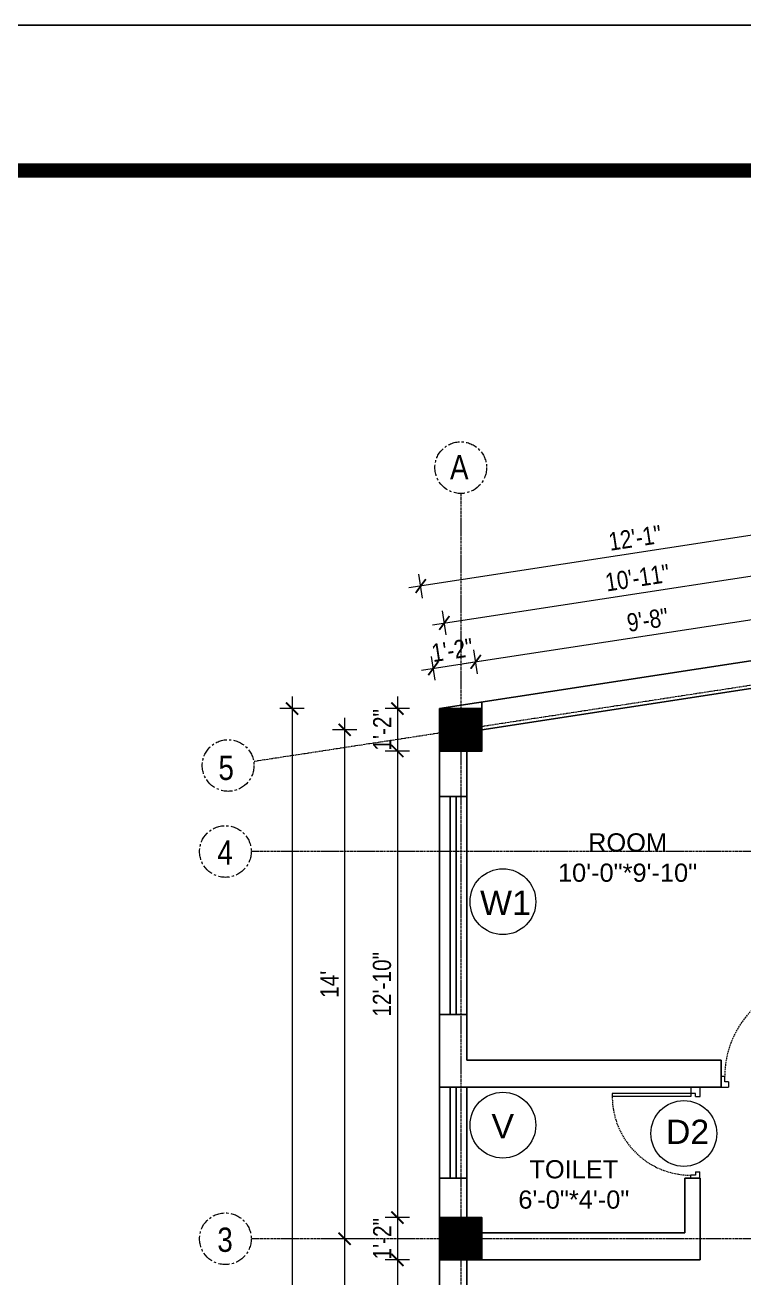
# Model space of a CAD drawing. Header units: inches. Extents: x -10117506 to -5032697, y -6529230 to -3254494.
# Drawn here: x -5047905.9 to -5047668.5, y -3260213.4 to -3259799.8 of the extents above; entities that cross this region are included whole.
import ezdxf

# ---------------------------------------------------------------- set-up
doc = ezdxf.new("R2010")
doc.units = ezdxf.units.IN
doc.header["$LTSCALE"] = 2
doc.header["$MEASUREMENT"] = 0
doc.header["$PDMODE"] = 34
doc.linetypes.add('CENTER', pattern=[2, 1.25, -0.25, 0.25, -0.25])
doc.linetypes.add('HIDDEN', pattern=[0.375, 0.25, -0.125])
doc.layers.get('0').update_dxf_attribs({"linetype": 'CONTINUOUS'})
doc.layers.get('DEFPOINTS').update_dxf_attribs({"color": 141, "linetype": 'CONTINUOUS'})
doc.layers.add('A-Hatch', color=7, linetype='CONTINUOUS')
for name, color, linetype, lineweight in [('Annotate-Lite.w', 177, 'CONTINUOUS', 9), ('Annotations-Bold.w', 177, 'CONTINUOUS', 13), ('DIM 1-100', 4, 'CONTINUOUS', 13), ('Door-Window.w', 4, 'CONTINUOUS', 15), ('TEXT', 181, 'CONTINUOUS', 25)]:
    doc.layers.add(name, color=color, linetype=linetype, lineweight=lineweight)
doc.styles.add('ARAIL', font='ARIALN.TTF')
doc.styles.add('arial.', font='arial.ttf')
doc.styles.add('gaurav', font='arial.ttf')
doc.styles.get("Standard").update_dxf_attribs({"font": 'ARIALN.TTF'})
doc.dimstyles.new('1 by 96', dxfattribs={"dimtxt": 6, "dimasz": 4, "dimexe": 4, "dimexo": 4, "dimgap": 2, "dimtad": 1, "dimdec": 0, "dimzin": 0, "dimdsep": 46, "dimlunit": 4, "dimtxsty": 'Standard', "dimblk": 'ARCHTICK', "dimcen": 0, "dimdle": 4, "dimadec": 0, "dimazin": 0, "dimtfac": 1, "dimtdec": 0, "dimtix": 1, "dimtofl": 0, "dimtmove": 1, "dimatfit": 3, "dimldrblk": 'ARCHTICK', "dimfxl": 4, "dimfxlon": 1, "dimtolj": 1, "dimtzin": 0, "dimlwd": -1, "dimlwe": -1, "dimarcsym": 0})
pattern_1 = [(45, (43663.67672, -1619.9974), (-0.0883883476483, 0.0883883476483), [])]

# ---------------------------------------------------------------- blocks, each defined once
blk = doc.blocks.new('3-0')
at = {"ltscale": 3}
for p, q in [((11063.05, 10097.68), (11065.97, 10099.9)), ((11065.25, 10097.81), (11066.71, 10098.92)), ((11065.99, 10096.84), (11065.25, 10097.81)), ((11065.97, 10099.9), (11066.71, 10098.92)), ((11063.05, 10097.68), (11064.53, 10095.73)), ((11065.99, 10096.84), (11064.53, 10095.73)), ((11085.5, 10074.13), (11110.32, 10092.96)), ((11086.24, 10073.15), (11111.05, 10091.97)), ((11111.05, 10091.97), (11110.32, 10092.96)), ((11084.04, 10073.02), (11082.57, 10071.91)), ((11084.04, 10073.02), (11084.78, 10072.04)), ((11084.78, 10072.04), (11086.24, 10073.15)), ((11086.24, 10073.15), (11085.5, 10074.13)), ((11087.72, 10071.2), (11086.24, 10073.15)), ((11082.57, 10071.91), (11084.79, 10068.98)), ((11084.79, 10068.98), (11087.72, 10071.2))]:
    blk.add_line(p, q, dxfattribs=at)
at = {"layer": 'Door-Window.w', "color": 9, "linetype": 'HIDDEN', "lineweight": 18}
blk.add_arc((11085.5, 10074.13), 31.16, 37.1906, 127.1465, dxfattribs=at)
blk = doc.blocks.new('_ArchTick')
at = {"color": 0, "linetype": 'ByBlock', "const_width": 0.15}
blk.add_lwpolyline([(-0.5, -0.5), (0.5, 0.5)], dxfattribs=at)
blk = doc.blocks.new('*D278')
at = {"layer": 'DEFPOINTS', "color": 0, "transparency": 16777216}
for p in [(-5047757.08, -3260010.02), (-5047769.04, -3260025.47), (-5047755.04, -3260023.32)]:
    blk.add_point(p, dxfattribs=at)
at = {"layer": 'DIM 1-100', "color": 0, "transparency": 16777216}
for p, q in [((-5047770.47, -3260016.12), (-5047771.68, -3260008.21)), ((-5047756.47, -3260013.97), (-5047757.68, -3260006.06)), ((-5047775.03, -3260012.77), (-5047753.12, -3260009.41))]:
    blk.add_line(p, q, dxfattribs=at)
at = {"layer": 'DIM 1-100', "color": 0, "transparency": 16777216, "xscale": 4, "yscale": 4, "zscale": 4}
for p, rotation in [((-5047757.08, -3260010.02), 8.714742016929995), ((-5047771.08, -3260012.16), 188.71474201693)]:
    blk.add_blockref('_ArchTick', p, dxfattribs=dict(at, rotation=rotation))
at = {"layer": 'DIM 1-100', "color": 0, "transparency": 16777216, "insert": (-5047764.84, -3260006.13), "char_height": 6, "attachment_point": 5, "rotation": 8.7147}
blk.add_mtext('\\A1;1\'-2"', dxfattribs=at)
blk = doc.blocks.new('*D279')
at = {"layer": 'DEFPOINTS', "color": 0, "ltscale": 0.5, "transparency": 16777216}
for p in [(-5047642.08, -3259992.39), (-5047640.04, -3260005.69), (-5047755.04, -3260023.32)]:
    blk.add_point(p, dxfattribs=at)
at = {"layer": 'DIM 1-100', "color": 0, "ltscale": 0.5, "transparency": 16777216}
for p, q in [((-5047641.47, -3259996.34), (-5047642.68, -3259988.43)), ((-5047761.03, -3260010.62), (-5047638.12, -3259991.78)), ((-5047756.47, -3260013.97), (-5047757.68, -3260006.06))]:
    blk.add_line(p, q, dxfattribs=at)
at = {"layer": 'DIM 1-100', "color": 0, "ltscale": 0.5, "transparency": 16777216, "xscale": 4, "yscale": 4, "zscale": 4}
for p, rotation in [((-5047642.08, -3259992.39), 8.714742010876469), ((-5047757.08, -3260010.02), 188.7147420108764)]:
    blk.add_blockref('_ArchTick', p, dxfattribs=dict(at, rotation=rotation))
at = {"layer": 'DIM 1-100', "color": 0, "ltscale": 0.5, "transparency": 16777216, "insert": (-5047700.34, -3259996.2), "char_height": 6, "attachment_point": 5, "rotation": 8.7147}
blk.add_mtext('\\A1;9\'-8"', dxfattribs=at)
blk = doc.blocks.new('*D283')
at = {"layer": 'DEFPOINTS', "color": 0, "ltscale": 0.5, "transparency": 16777216}
for p in [(-5047769.04, -3260025.47), (-5047782.95, -3260039.47), (-5047769.04, -3260039.47)]:
    blk.add_point(p, dxfattribs=at)
at = {"layer": 'DIM 1-100', "color": 0, "ltscale": 0.5, "transparency": 16777216}
for p, q in [((-5047782.95, -3260021.47), (-5047782.95, -3260043.47)), ((-5047778.95, -3260025.47), (-5047786.95, -3260025.47)), ((-5047778.95, -3260039.47), (-5047786.95, -3260039.47))]:
    blk.add_line(p, q, dxfattribs=at)
at = {"layer": 'DIM 1-100', "color": 0, "ltscale": 0.5, "transparency": 16777216, "xscale": 4, "yscale": 4, "zscale": 4}
for p, rotation in [((-5047782.95, -3260025.47), 90), ((-5047782.95, -3260039.47), 270)]:
    blk.add_blockref('_ArchTick', p, dxfattribs=dict(at, rotation=rotation))
at = {"layer": 'DIM 1-100', "color": 0, "ltscale": 0.5, "transparency": 16777216, "insert": (-5047787.96, -3260032.47), "char_height": 6, "attachment_point": 5, "rotation": 90}
blk.add_mtext('\\A1;1\'-2"', dxfattribs=at)
blk = doc.blocks.new('*D284')
at = {"layer": 'DEFPOINTS', "color": 0, "ltscale": 0.5, "transparency": 16777216}
for p in [(-5047769.04, -3260039.47), (-5047782.95, -3260193.47), (-5047769.04, -3260193.47)]:
    blk.add_point(p, dxfattribs=at)
at = {"layer": 'DIM 1-100', "color": 0, "ltscale": 0.5, "transparency": 16777216}
for p, q in [((-5047782.95, -3260035.47), (-5047782.95, -3260197.47)), ((-5047778.95, -3260039.47), (-5047786.95, -3260039.47)), ((-5047778.95, -3260193.47), (-5047786.95, -3260193.47))]:
    blk.add_line(p, q, dxfattribs=at)
at = {"layer": 'DIM 1-100', "color": 0, "ltscale": 0.5, "transparency": 16777216, "xscale": 4, "yscale": 4, "zscale": 4}
for p, rotation in [((-5047782.95, -3260039.47), 90), ((-5047782.95, -3260193.47), 270)]:
    blk.add_blockref('_ArchTick', p, dxfattribs=dict(at, rotation=rotation))
at = {"layer": 'DIM 1-100', "color": 0, "ltscale": 0.5, "transparency": 16777216, "insert": (-5047788.01, -3260116.47), "char_height": 6, "attachment_point": 5, "rotation": 90}
blk.add_mtext('\\A1;12\'-10"', dxfattribs=at)
blk = doc.blocks.new('*D285')
at = {"layer": 'DEFPOINTS', "color": 0, "ltscale": 0.5, "transparency": 16777216}
for p in [(-5047769.04, -3260193.47), (-5047782.95, -3260207.47), (-5047769.04, -3260207.47)]:
    blk.add_point(p, dxfattribs=at)
at = {"layer": 'DIM 1-100', "color": 0, "ltscale": 0.5, "transparency": 16777216}
for p, q in [((-5047782.95, -3260189.47), (-5047782.95, -3260211.47)), ((-5047778.95, -3260193.47), (-5047786.95, -3260193.47)), ((-5047778.95, -3260207.47), (-5047786.95, -3260207.47))]:
    blk.add_line(p, q, dxfattribs=at)
at = {"layer": 'DIM 1-100', "color": 0, "ltscale": 0.5, "transparency": 16777216, "xscale": 4, "yscale": 4, "zscale": 4}
for p, rotation in [((-5047782.95, -3260193.47), 90), ((-5047782.95, -3260207.47), 270)]:
    blk.add_blockref('_ArchTick', p, dxfattribs=dict(at, rotation=rotation))
at = {"layer": 'DIM 1-100', "color": 0, "ltscale": 0.5, "transparency": 16777216, "insert": (-5047787.96, -3260200.47), "char_height": 6, "attachment_point": 5, "rotation": 90}
blk.add_mtext('\\A1;1\'-2"', dxfattribs=at)
blk = doc.blocks.new('*D286')
at = {"layer": 'DEFPOINTS', "color": 0, "ltscale": 0.5, "transparency": 16777216}
for p in [(-5047769.04, -3260207.47), (-5047782.95, -3260321.23), (-5047769.04, -3260321.23)]:
    blk.add_point(p, dxfattribs=at)
at = {"layer": 'DIM 1-100', "color": 0, "ltscale": 0.5, "transparency": 16777216}
for p, q in [((-5047782.95, -3260203.47), (-5047782.95, -3260325.23)), ((-5047778.95, -3260207.47), (-5047786.95, -3260207.47)), ((-5047778.95, -3260321.23), (-5047786.95, -3260321.23))]:
    blk.add_line(p, q, dxfattribs=at)
at = {"layer": 'DIM 1-100', "color": 0, "ltscale": 0.5, "transparency": 16777216, "xscale": 4, "yscale": 4, "zscale": 4}
for p, rotation in [((-5047782.95, -3260207.47), 90), ((-5047782.95, -3260321.23), 270)]:
    blk.add_blockref('_ArchTick', p, dxfattribs=dict(at, rotation=rotation))
at = {"layer": 'DIM 1-100', "color": 0, "ltscale": 0.5, "transparency": 16777216, "insert": (-5047788.01, -3260264.35), "char_height": 6, "attachment_point": 5, "rotation": 90}
blk.add_mtext('\\A1;9\'-6"', dxfattribs=at)
blk = doc.blocks.new('*D290')
at = {"layer": 'DEFPOINTS', "color": 0, "ltscale": 0.5, "transparency": 16777216}
for p in [(-5047762.04, -3260032.47), (-5047800.37, -3260200.47), (-5047762.04, -3260200.47)]:
    blk.add_point(p, dxfattribs=at)
at = {"layer": 'DIM 1-100', "color": 0, "ltscale": 0.5, "transparency": 16777216}
for p, q in [((-5047800.37, -3260028.47), (-5047800.37, -3260204.47)), ((-5047796.37, -3260032.47), (-5047804.37, -3260032.47)), ((-5047796.37, -3260200.47), (-5047804.37, -3260200.47))]:
    blk.add_line(p, q, dxfattribs=at)
at = {"layer": 'DIM 1-100', "color": 0, "ltscale": 0.5, "transparency": 16777216, "xscale": 4, "yscale": 4, "zscale": 4}
for p, rotation in [((-5047800.37, -3260032.47), 90), ((-5047800.37, -3260200.47), 270)]:
    blk.add_blockref('_ArchTick', p, dxfattribs=dict(at, rotation=rotation))
at = {"layer": 'DIM 1-100', "color": 0, "ltscale": 0.5, "transparency": 16777216, "insert": (-5047805.38, -3260116.47), "char_height": 6, "attachment_point": 5, "rotation": 90}
blk.add_mtext("\\A1;14'", dxfattribs=at)
blk = doc.blocks.new('*D291')
at = {"layer": 'DEFPOINTS', "color": 0, "ltscale": 0.5, "transparency": 16777216}
for p in [(-5047762.04, -3260200.47), (-5047800.37, -3260328.23), (-5047762.04, -3260328.23)]:
    blk.add_point(p, dxfattribs=at)
at = {"layer": 'DIM 1-100', "color": 0, "ltscale": 0.5, "transparency": 16777216}
for p, q in [((-5047800.37, -3260196.47), (-5047800.37, -3260332.23)), ((-5047796.37, -3260200.47), (-5047804.37, -3260200.47)), ((-5047796.37, -3260328.23), (-5047804.37, -3260328.23))]:
    blk.add_line(p, q, dxfattribs=at)
at = {"layer": 'DIM 1-100', "color": 0, "ltscale": 0.5, "transparency": 16777216, "xscale": 4, "yscale": 4, "zscale": 4}
for p, rotation in [((-5047800.37, -3260200.47), 90), ((-5047800.37, -3260328.23), 270)]:
    blk.add_blockref('_ArchTick', p, dxfattribs=dict(at, rotation=rotation))
at = {"layer": 'DIM 1-100', "color": 0, "ltscale": 0.5, "transparency": 16777216, "insert": (-5047805.44, -3260264.35), "char_height": 6, "attachment_point": 5, "rotation": 90}
blk.add_mtext('\\A1;10\'-8"', dxfattribs=at)
blk = doc.blocks.new('*D293')
at = {"layer": 'DEFPOINTS', "color": 0, "ltscale": 0.5, "transparency": 16777216}
for p in [(-5047769.04, -3260025.47), (-5047817.71, -3260428.23), (-5047769.04, -3260428.23)]:
    blk.add_point(p, dxfattribs=at)
at = {"layer": 'DIM 1-100', "color": 0, "ltscale": 0.5, "transparency": 16777216}
for p, q in [((-5047817.71, -3260021.47), (-5047817.71, -3260432.23)), ((-5047813.71, -3260025.47), (-5047821.71, -3260025.47)), ((-5047813.71, -3260428.23), (-5047821.71, -3260428.23))]:
    blk.add_line(p, q, dxfattribs=at)
at = {"layer": 'DIM 1-100', "color": 0, "ltscale": 0.5, "transparency": 16777216, "xscale": 4, "yscale": 4, "zscale": 4}
for p, rotation in [((-5047817.71, -3260025.47), 90), ((-5047817.71, -3260428.23), 270)]:
    blk.add_blockref('_ArchTick', p, dxfattribs=dict(at, rotation=rotation))
at = {"layer": 'DIM 1-100', "color": 0, "ltscale": 0.5, "transparency": 16777216, "insert": (-5047822.77, -3260226.85), "char_height": 6, "attachment_point": 5, "rotation": 90}
blk.add_mtext('\\A1;33\'-7"', dxfattribs=at)
blk = doc.blocks.new('*D294')
at = {"layer": 'DEFPOINTS', "color": 0, "ltscale": 0.5, "transparency": 16777216}
for p in [(-5047638.45, -3259977.4), (-5047633.04, -3260012.69), (-5047762.04, -3260032.47)]:
    blk.add_point(p, dxfattribs=at)
at = {"layer": 'DIM 1-100', "color": 0, "ltscale": 0.5, "transparency": 16777216}
for p, q in [((-5047637.84, -3259981.36), (-5047639.05, -3259973.45)), ((-5047771.4, -3259997.78), (-5047634.49, -3259976.8)), ((-5047766.84, -3260001.13), (-5047768.05, -3259993.22))]:
    blk.add_line(p, q, dxfattribs=at)
at = {"layer": 'DIM 1-100', "color": 0, "ltscale": 0.5, "transparency": 16777216, "xscale": 4, "yscale": 4, "zscale": 4}
for p, rotation in [((-5047638.45, -3259977.4), 8.714742018610865), ((-5047767.45, -3259997.18), 188.7147420186108)]:
    blk.add_blockref('_ArchTick', p, dxfattribs=dict(at, rotation=rotation))
at = {"layer": 'DIM 1-100', "color": 0, "ltscale": 0.5, "transparency": 16777216, "insert": (-5047703.71, -3259982.28), "char_height": 6, "attachment_point": 5, "rotation": 8.7147}
blk.add_mtext('\\A1;10\'-11"', dxfattribs=at)
blk = doc.blocks.new('*D296')
at = {"layer": 'DEFPOINTS', "color": 0, "ltscale": 0.5, "transparency": 16777216}
for p in [(-5047775.24, -3259985), (-5047626.04, -3260003.55), (-5047769.04, -3260025.47)]:
    blk.add_point(p, dxfattribs=at)
at = {"layer": 'DIM 1-100', "color": 0, "ltscale": 0.5, "transparency": 16777216}
for p, q in [((-5047631.63, -3259967.04), (-5047632.85, -3259959.13)), ((-5047628.29, -3259962.48), (-5047779.19, -3259985.61)), ((-5047774.63, -3259988.96), (-5047775.85, -3259981.05))]:
    blk.add_line(p, q, dxfattribs=at)
at = {"layer": 'DIM 1-100', "color": 0, "ltscale": 0.5, "transparency": 16777216, "xscale": 4, "yscale": 4, "zscale": 4}
for p, rotation in [((-5047632.24, -3259963.08), 8.714742018475636), ((-5047775.24, -3259985), 188.7147420184756)]:
    blk.add_blockref('_ArchTick', p, dxfattribs=dict(at, rotation=rotation))
at = {"layer": 'DIM 1-100', "color": 0, "ltscale": 0.5, "transparency": 16777216, "insert": (-5047704.5, -3259969.09), "char_height": 6, "attachment_point": 5, "rotation": 8.7147}
blk.add_mtext('\\A1;12\'-1"', dxfattribs=at)

msp = doc.modelspace()

# ---------------------------------------------------------------- hatches: boundary and pattern name
at = {"layer": 'A-Hatch', "ltscale": 0.5}
h = msp.add_hatch(dxfattribs=at)
h.set_pattern_fill('ANSI31', color=256)
h.set_pattern_definition(pattern_1)
h.paths.add_polyline_path([(-5047755.04, -3260025.47), (-5047769.04, -3260025.47), (-5047769.04, -3260039.47), (-5047755.04, -3260039.47)])
h = msp.add_hatch(dxfattribs=at)
h.set_pattern_fill('ANSI31', color=256)
h.set_pattern_definition(pattern_1)
h.paths.add_polyline_path([(-5047755.04, -3260193.47), (-5047769.04, -3260193.47), (-5047769.04, -3260207.47), (-5047755.04, -3260207.47)])

# ---------------------------------------------------------------- linework, layer by layer
at = {"ltscale": 0.5}
for p, q in [((-5047626.04, -3260003.55), (-5047769.04, -3260025.47)), ((-5047640.04, -3260014.8), (-5047755.04, -3260032.43)), ((-5047769.04, -3260025.47), (-5047769.04, -3260193.47)), ((-5047755.04, -3260039.47), (-5047755.04, -3260023.32)), ((-5047760.04, -3260039.47), (-5047760.04, -3260141.47)), ((-5047760.04, -3260054.47), (-5047769.04, -3260054.47)), ((-5047765.54, -3260126.47), (-5047765.54, -3260054.47)), ((-5047763.54, -3260126.47), (-5047763.54, -3260054.47)), ((-5047760.04, -3260126.47), (-5047769.04, -3260126.47)), ((-5047760.04, -3260141.47), (-5047676.04, -3260141.47)), ((-5047676.04, -3260141.47), (-5047676.04, -3260150.47)), ((-5047760.04, -3260150.47), (-5047769.04, -3260150.47)), ((-5047765.54, -3260180.47), (-5047765.54, -3260150.47)), ((-5047763.54, -3260180.47), (-5047763.54, -3260150.47)), ((-5047760.04, -3260150.47), (-5047760.04, -3260193.47)), ((-5047760.04, -3260150.47), (-5047676.04, -3260150.47)), ((-5047683.04, -3260150.47), (-5047676.04, -3260150.47)), ((-5047760.04, -3260180.47), (-5047769.04, -3260180.47)), ((-5047688.04, -3260180.47), (-5047688.04, -3260198.47)), ((-5047683.04, -3260180.47), (-5047688.04, -3260180.47)), ((-5047683.04, -3260180.47), (-5047683.04, -3260207.47)), ((-5047769.04, -3260193.47), (-5047769.04, -3260428.23)), ((-5047755.04, -3260198.47), (-5047688.04, -3260198.47)), ((-5047760.04, -3260207.47), (-5047760.04, -3260321.23)), ((-5047755.04, -3260207.47), (-5047683.04, -3260207.47))]:
    msp.add_line(p, q, dxfattribs=at)
msp.add_lwpolyline([(-5048729.12, -3262044.85), (-5048729.12, -3259799.81), (-5045554.32, -3259799.81), (-5045554.32, -3262044.85)], close=True)
at = {"const_width": 4.8}
msp.add_lwpolyline([(-5045602.32, -3261996.85), (-5045602.32, -3259847.81), (-5048585.12, -3259847.81), (-5048585.12, -3261996.85)], close=True, dxfattribs=at)
at = {"ltscale": 0.5}
for points in [[(-5047769.04, -3260025.47), (-5047755.04, -3260025.47), (-5047755.04, -3260039.47), (-5047769.04, -3260039.47)], [(-5047769.04, -3260193.47), (-5047755.04, -3260193.47), (-5047755.04, -3260207.47), (-5047769.04, -3260207.47)]]:
    msp.add_lwpolyline(points, close=True, dxfattribs=at)
at = {"layer": 'Annotate-Lite.w', "ltscale": 0.005}
for centre in [(-5047748.11, -3260089.2), (-5047748.11, -3260162.96), (-5047688.38, -3260165.71)]:
    msp.add_circle(centre, 10.86, dxfattribs=at)
at = {"layer": 'Annotations-Bold.w', "linetype": 'CENTER', "ltscale": 0.3}
for p, q in [((-5047762.04, -3259954.44), (-5047762.04, -3260482.55)), ((-5047429.51, -3259981.5), (-5047830.4, -3260042.95)), ((-5047425.62, -3260072.63), (-5047831.2, -3260072.63)), ((-5047425.62, -3260200.47), (-5047831.2, -3260200.47))]:
    msp.add_line(p, q, dxfattribs=at)
at = {"layer": 'Annotations-Bold.w', "linetype": 'CENTER', "ltscale": 1.5}
for centre in [(-5047762.04, -3259945.91), (-5047838.83, -3260044.24), (-5047839.73, -3260072.63), (-5047839.73, -3260200.47)]:
    msp.add_circle(centre, 8.53, dxfattribs=at)

# ---------------------------------------------------------------- block references
at = {"layer": 'Door-Window.w', "linetype": 'ByBlock'}
for p, xscale, yscale, zscale, rotation in [((-5046319.48, -3275064.22), 0.999791003999291, 0.9997910037636757, 0.9997910039624013, 52.80940477362314), ((-5035253.43, -3259066.56), 0.8331589851548311, 0.8331589852459729, 0.8331589850765497, 142.7330628721138)]:
    msp.add_blockref('3-0', p, dxfattribs=dict(at, xscale=xscale, yscale=yscale, zscale=zscale, rotation=rotation))

# ---------------------------------------------------------------- texts
at = {"layer": 'Annotate-Lite.w', "ltscale": 0.005, "char_height": 8, "attachment_point": 1, "style": 'gaurav'}
for s, insert in [('W1', (-5047755.65, -3260085.55)), ('V', (-5047751.89, -3260159.31)), ('D2', (-5047694.3, -3260161.16))]:
    msp.add_mtext_dynamic_manual_height_columns(s, width=8, gutter_width=100, heights=[0], dxfattribs=dict(at, insert=insert))
at = {"layer": 'Annotations-Bold.w', "linetype": 'CENTER', "ltscale": 1.5, "char_height": 8, "attachment_point": 1, "style": 'ARAIL'}
for s, insert in [('A', (-5047765.57, -3259941.77)), ('5', (-5047842.01, -3260041.01)), ('4', (-5047842.38, -3260068.96)), ('3', (-5047842.38, -3260196.79))]:
    msp.add_mtext_dynamic_manual_height_columns(s, width=6.5393, gutter_width=100, heights=[0], dxfattribs=dict(at, insert=insert))
at = {"layer": 'TEXT', "lineweight": -2, "char_height": 6, "attachment_point": 5, "style": 'arial.'}
for s, insert in [('{\\W1;ROOM\\P10\'-0"*9\'-10"}', (-5047706.96, -3260074.67)), ('{\\W1;TOILET\\P6\'-0"*4\'-0"}', (-5047724.7, -3260182.57))]:
    msp.add_mtext_dynamic_manual_height_columns(s, width=45.7314, gutter_width=30, heights=[0], dxfattribs=dict(at, insert=insert))

# ---------------------------------------------------------------- dimensions: what is measured, and where the dimension line sits
at = {"layer": 'DIM 1-100', "ltscale": 0.5}
for p1, p2, distance, picture, middle in [((-5047626.04, -3260003.55), (-5047769.04, -3260025.47), -40.94, '*D296', (-5047704.5, -3259969.09)), ((-5047762.04, -3260032.47), (-5047633.04, -3260012.69), 35.7, '*D294', (-5047703.71, -3259982.28))]:
    dim = msp.add_aligned_dim(p1=p1, p2=p2, distance=distance, dimstyle='1 by 96', dxfattribs=at)
    dim.commit()
    dim.dimension.update_dxf_attribs({"geometry": picture, "text_midpoint": middle})
for base, p1, p2, angle, picture, middle in [((-5047642.08, -3259992.39), (-5047755.04, -3260023.32), (-5047640.04, -3260005.69), 188.7147, '*D279', (-5047699.58, -3260001.2)), ((-5047782.95, -3260039.47), (-5047769.04, -3260025.47), (-5047769.04, -3260039.47), 90, '*D283', (-5047782.95, -3260032.47)), ((-5047782.95, -3260207.47), (-5047769.04, -3260193.47), (-5047769.04, -3260207.47), 90, '*D285', (-5047782.95, -3260200.47))]:
    dim = msp.add_linear_dim(base=base, p1=p1, p2=p2, angle=angle, dimstyle='1 by 96', dxfattribs=at)
    dim.commit()
    dim.dimension.update_dxf_attribs({"geometry": picture, "text_midpoint": middle, "dimtype": 160})
at = {"layer": 'DIM 1-100'}
dim = msp.add_linear_dim(base=(-5047757.08, -3260010.02), p1=(-5047769.04, -3260025.47), p2=(-5047755.04, -3260023.32), angle=8.7147, dimstyle='1 by 96', dxfattribs=at)
dim.commit()
dim.dimension.update_dxf_attribs({"geometry": '*D278', "text_midpoint": (-5047764.08, -3260011.09), "dimtype": 161})
at = {"layer": 'DIM 1-100', "ltscale": 0.5}
for base, p1, p2, picture, middle in [((-5047817.71, -3260428.23), (-5047769.04, -3260025.47), (-5047769.04, -3260428.23), '*D293', (-5047822.77, -3260226.85)), ((-5047800.37, -3260200.47), (-5047762.04, -3260032.47), (-5047762.04, -3260200.47), '*D290', (-5047805.38, -3260116.47)), ((-5047782.95, -3260193.47), (-5047769.04, -3260039.47), (-5047769.04, -3260193.47), '*D284', (-5047788.01, -3260116.47)), ((-5047800.37, -3260328.23), (-5047762.04, -3260200.47), (-5047762.04, -3260328.23), '*D291', (-5047805.44, -3260264.35)), ((-5047782.95, -3260321.23), (-5047769.04, -3260207.47), (-5047769.04, -3260321.23), '*D286', (-5047788.01, -3260264.35))]:
    dim = msp.add_linear_dim(base=base, p1=p1, p2=p2, angle=90, dimstyle='1 by 96', dxfattribs=at)
    dim.commit()
    dim.dimension.update_dxf_attribs({"geometry": picture, "text_midpoint": middle})

doc.saveas('drawing.dxf')
